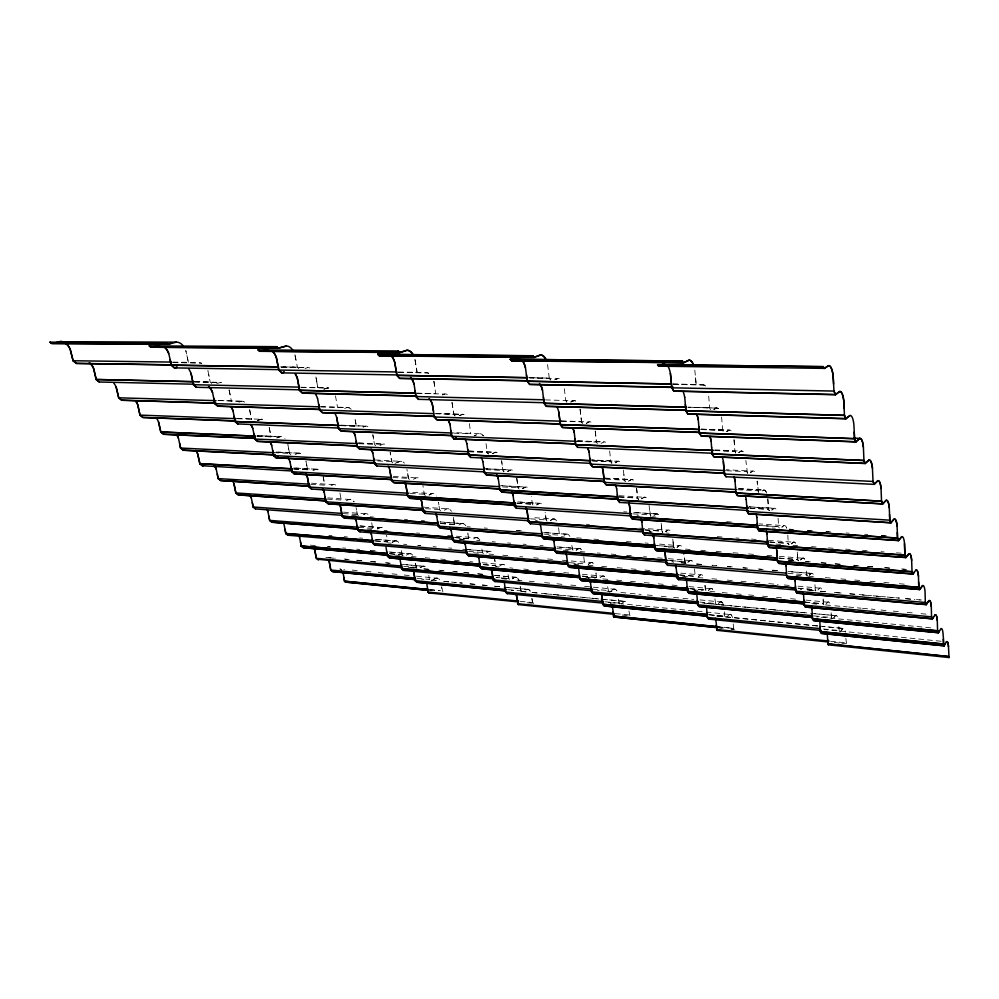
<?xml version="1.0" encoding="UTF-8"?>
<svg xmlns="http://www.w3.org/2000/svg" width="999" height="999" viewBox="0 0 999 999"><rect width="100%" height="100%" fill="white"/><g stroke="black" fill="none" stroke-linecap="round" stroke-linejoin="round"><path stroke-width="0.75" stroke-dasharray="5 3.75" d="M830.619 641.296L846.053 642.819L846.503 643.868L845.866 638.324M731.043 629.058L734.14 629.283L733.566 628.346L718.169 626.773M841.283 630.469L842.794 628.608M833.853 617.482L835.439 615.646A12.837 3.409 -85.3 0 1 838.236 619.58M833.853 617.594L835.439 615.759M826.011 603.983L827.659 602.072A13.474 3.646 -85.4 0 1 830.082 604.095M817.931 589.959L819.63 588.036A13.349 3.684 -85.5 0 1 822.652 592.332M809.427 575.212L811.2 573.438L787.974 571.553M809.415 575.099L811.2 573.326A14.023 3.959 -85.6 0 1 813.823 575.611M800.636 559.865L802.484 558.091A13.899 4.008 -85.8 0 1 805.169 560.451M800.649 559.989L802.484 558.216A13.774 3.971 -85.8 0 1 805.144 560.551M727.547 616.296L729.357 614.447A11.776 3.884 -84.9 0 1 732.654 618.094M718.293 603.658L720.192 601.835A12.338 4.146 -85 0 1 723.651 605.706M791.395 543.818L793.318 542.095A14.623 4.308 -85.9 0 1 796.166 544.667M791.395 543.943L793.318 542.22A14.486 4.271 -85.9 0 1 796.141 544.78M783.815 525.499L781.83 527.235L783.815 525.624A14.51 4.371 -86.1 0 1 786.737 528.171A14.373 4.333 -86.1 0 0 783.815 525.624L759.103 523.863M708.541 590.222L710.526 588.536A12.937 4.433 -85.2 0 1 713.498 590.559M708.541 590.322L710.514 588.648A12.825 4.396 -85.2 0 1 713.461 590.659M609.502 592.295L613.598 589.06A11.876 4.77 -84.8 0 1 616.87 590.909A11.763 4.733 -84.8 0 0 613.598 589.16L611.45 590.771M698.501 576.498L700.536 574.8A12.812 4.483 -85.3 0 1 703.583 576.885M698.501 576.61L700.536 574.912L677.397 572.839M771.865 509.952L773.938 508.241A14.835 4.57 -86.3 0 1 776.997 511.088M771.865 510.077L773.938 508.379L749.038 506.868M687.961 562.087L690.097 560.439A13.437 4.808 -85.5 0 1 693.294 562.699M687.961 562.2L690.097 560.551A13.324 4.758 -85.5 0 1 693.269 562.799M677.097 547.252L679.295 545.591A13.312 4.858 -85.7 0 1 682.579 547.927M677.11 547.365L679.295 545.704L657.554 543.943M766.695 493.206A15.485 4.883 -86.5 0 0 763.486 490.134L761.3 491.758L763.486 489.997A15.622 4.933 -86.5 0 1 766.72 493.094M750.349 472.639L752.609 471.004A15.534 5.007 -86.7 0 1 754.47 471.628M750.349 472.777L752.609 471.141L726.273 469.73M665.671 531.63L667.969 530.019A13.986 5.207 -85.9 0 1 671.453 532.567M600.087 577.709L602.335 576.036A12.45 5.095 -84.9 0 1 605.769 578.046M665.684 531.755L667.969 530.144L638.698 528.084M588.411 564.198L590.721 562.612A12.313 5.145 -85.1 0 1 594.243 564.672A12.2 5.095 -85.1 0 0 590.734 562.712L561.438 560.139M588.423 564.298L590.734 562.712M653.895 515.646L656.256 513.911A13.874 5.27 -86.1 0 1 659.815 516.533M431.168 581.031L435.826 578.084A10.552 5.395 -84.1 0 1 439.61 579.782M738.748 452.647L741.133 451.098A16.246 5.37 -87 0 1 744.18 453.484M738.748 452.51L741.133 450.961A16.384 5.407 -87 0 1 744.205 453.359M641.62 498.763L644.093 497.177A14.161 5.507 -86.3 0 1 647.814 499.962M641.633 498.888L644.093 497.302A14.036 5.457 -86.3 0 1 647.777 500.062M576.173 550.124L578.596 548.576A12.912 5.507 -85.3 0 1 582.292 550.824A12.8 5.457 -85.3 0 0 578.596 548.688L557.005 546.977M576.186 550.237L578.596 548.688M566.083 534.215L542.919 532.492L566.071 534.103L563.598 535.764L566.071 534.103A12.775 5.557 -85.6 0 1 569.867 536.401M726.698 431.605L729.17 430.057A16.321 5.519 -87.3 0 1 732.342 432.579M726.698 431.743L729.17 430.207L701.31 429.233M433.379 579.645L435.826 578.171A10.452 5.345 -84.1 0 1 439.572 579.857M499.65 566.033L502.122 564.46A11.988 5.657 -84.7 0 1 505.956 566.458M486.625 552.922L489.148 551.323A11.851 5.694 -85 0 1 493.056 553.371M628.658 481.043L631.256 479.52A14.91 5.919 -86.6 0 1 635.189 482.542M628.658 481.168L631.256 479.645A14.773 5.869 -86.6 0 1 635.152 482.654M550.374 520.454L552.984 518.956A13.412 5.944 -85.8 0 1 556.967 521.453A13.299 5.894 -85.8 0 0 552.984 519.068L531.331 517.445M550.374 520.566L552.984 519.068M615.234 462.699L617.919 461.176A14.81 6.006 -86.9 0 1 620.154 461.813M615.247 462.837L617.919 461.313L591.52 459.94L617.919 461.313M536.75 504.795L539.435 503.284A13.287 6.019 -86.1 0 1 543.531 505.869M536.763 504.907L539.435 503.409L517.757 502.022M420.204 567.632L422.764 566.196A11.039 5.744 -84.3 0 1 427.672 569.88M420.217 567.719L422.764 566.283M713.885 409.39L716.508 407.954A17.233 5.969 -87.6 0 1 718.668 408.916M713.898 409.54L716.508 408.104A17.083 5.919 -87.6 0 1 718.656 409.066M479.695 539.935A12.3 6.031 -85.2 0 0 475.624 537.737L472.964 539.185L475.624 537.624A12.413 6.081 -85.2 0 1 479.72 539.835M458.953 525.074L461.675 523.501A12.275 6.131 -85.5 0 1 465.871 525.774M522.627 488.661L525.412 487.187L502.135 485.826M522.614 488.548L525.399 487.062A13.561 6.256 -86.4 0 1 529.67 489.785M406.368 555.194L409.041 553.696A11.563 6.119 -84.5 0 1 413.186 555.681A11.464 6.069 -84.5 0 0 409.041 553.796L388.986 552.06M392.195 542.37L394.93 540.958A11.314 6.094 -84.8 0 1 399.125 542.969A11.414 6.156 -84.8 0 0 394.93 540.859L374.962 539.223M392.195 542.27L394.93 540.859M601.061 443.444L603.883 441.883A15.597 6.469 -87.2 0 1 607.592 444.218M476.024 434.965L474.125 435.914L479.208 433.628A14.885 7.318 -87.5 0 1 483.416 435.901A14.76 7.255 -87.5 0 0 479.208 433.753L452.947 432.592M444.255 510.277L447.102 508.753A12.875 6.556 -85.8 0 1 451.511 511.213M586.351 423.226L589.273 421.79A15.522 6.581 -87.6 0 1 591.72 422.589M586.363 423.351L589.273 421.928L561.301 420.854M395.03 463.461L400.137 461.213A13.661 7.368 -86.9 0 1 404.408 463.161M507.704 471.503L510.626 470.092L485.751 468.781M429.12 494.942L432.055 493.531A12.75 6.618 -86.1 0 1 436.588 496.053M429.133 495.054L432.055 493.643L408.866 492.07M507.692 471.378L510.626 469.967A14.248 6.718 -86.7 0 1 513.086 470.554M377.372 528.946L380.219 527.584A11.851 6.506 -85.1 0 1 384.627 529.745M377.36 528.846L380.219 527.472A11.963 6.568 -85.1 0 1 384.665 529.657M492.295 453.783L495.304 452.372A14.011 6.743 -87.1 0 1 499.25 454.42M492.282 453.658L495.304 452.247A14.148 6.806 -87.1 0 1 499.288 454.308M413.461 479.283L416.496 477.772A12.999 6.881 -86.5 0 1 419.068 478.284M346.241 500.761L349.3 499.338A12.388 7.055 -85.7 0 1 354.071 501.748M570.779 401.935L573.863 400.599A16.371 7.105 -88 0 1 576.448 401.536M570.779 402.073L573.863 400.749A16.234 7.043 -88 0 1 576.435 401.673M396.953 462.649L400.137 461.326A13.536 7.305 -86.9 0 1 404.37 463.274M555.669 379.52L557.804 378.646L529.745 377.997M554.595 379.82L557.792 378.496A16.309 7.23 -88.5 0 1 560.476 379.508M459.215 415.759L462.487 414.423A14.66 7.355 -88 0 1 465.222 415.209M459.203 415.634L462.487 414.298A14.798 7.43 -88 0 1 465.247 415.084M379.932 445.517L383.204 444.068A13.536 7.455 -87.3 0 1 387.587 446.091M312.974 470.641L316.208 469.23A12.488 7.38 -86.6 0 1 318.968 469.73M295.167 454.52L298.564 453.159A13.099 7.892 -87.1 0 1 301.461 453.758M363.149 427.06L365.447 426.223L340.746 425.274M363.137 426.935L365.447 426.098A14.236 7.992 -87.8 0 1 370.08 428.321M442.594 394.905L444.892 394.081L416.92 393.256M442.582 394.78L444.892 393.943A15.597 7.992 -88.5 0 1 447.814 394.867M276.823 437.824L280.332 436.575A12.987 7.967 -87.6 0 1 285.027 438.549M276.835 437.937L280.332 436.688L257.168 435.676M344.68 408.429L347.04 407.467A14.136 8.104 -88.4 0 1 351.81 409.765M257.567 420.492L261.251 419.318A13.636 8.541 -88.2 0 1 264.373 419.93M257.555 420.379L261.238 419.205A13.524 8.467 -88.2 0 1 264.348 420.042M238.973 402.135L241.496 401.236A13.536 8.629 -89 0 1 244.705 401.985M323.963 389.061L327.722 387.899A14.885 8.704 -89.1 0 1 330.906 388.798M323.976 389.198L327.722 388.037A14.748 8.629 -89.1 0 1 330.881 388.923M305.07 368.481L307.642 367.582A14.798 8.829 -89.8 0 1 310.926 368.531M216.795 383.479L220.791 382.392A14.236 9.253 -89.8 0 1 224.188 383.266M172.839 362.1L188.424 362.325L185.789 350.524L188.349 362.387M172.977 362.487L199.325 362.862A14.136 9.366 89.3 0 1 201.686 363.249M172.977 362.612L199.338 362.987A14.011 9.278 89.3 0 1 201.673 363.374M281.368 367.182L307.642 367.582M281.368 367.307L307.655 367.719M398.414 372.053L417.12 372.29L414.997 359.365M398.501 372.302L426.585 372.777A15.522 8.129 -89.1 0 1 428.633 373.189M398.514 372.44L426.585 372.914A15.372 8.054 -89.1 0 1 428.621 373.326M550.474 379.945L549.3 378.134L529.145 377.697L549.3 378.134L550.511 379.82M672.926 384.016L696.166 384.465L697.115 386.313M672.876 384.091L703.271 384.852M673.838 384.428L703.271 385.002A17.195 6.094 -87.9 0 1 705.519 385.876M194.368 381.805L220.791 382.392M194.855 381.655L210.265 382.005L211.688 383.441L210.19 382.068L207.917 370.666L209.141 376.648M194.38 381.918L220.791 382.517M300.649 387.225L327.722 387.899M301.448 387.412L327.722 388.037M417.22 393.194L435.789 393.656M545.442 399.912L573.863 400.749M688.648 407.205L716.508 407.954M716.508 408.104L687.999 407.292L709.702 407.804L710.576 409.503M241.496 401.236L216.571 400.487L241.496 401.348A13.412 8.554 -89 0 1 244.68 402.11M320.791 406.655L347.04 407.467M320.479 406.943L347.053 407.592A14.011 8.029 -88.4 0 1 351.773 409.877M436.151 413.449L462.487 414.298M436.151 413.574L462.487 414.423M435.064 413.761L453.846 414.298L455.02 415.821M561.413 421.278L581.605 421.878L582.629 423.464M701.31 429.095L729.17 430.057M701.086 429.495L722.727 430.244L723.563 431.905M701.036 429.57L722.689 430.332L723.538 432.03M236.601 418.294L261.251 419.318M237.537 418.731L251.536 419.18L252.834 420.517M340.746 425.162L365.447 426.098M340.809 425.549L356.343 426.148L354.62 416.446M340.746 425.624L356.281 426.211L355.419 420.854M453.696 433.154L470.866 433.753M577.622 440.809L603.883 441.883M577.622 440.946L603.883 442.008M576.211 441.358L596.49 442.107L597.452 443.593M714.822 449.862L741.133 451.098M714.847 450.462L734.952 451.311L735.726 452.859M714.797 450.537L734.902 451.386L735.701 452.984M257.168 435.564L280.332 436.575M257.03 436.226L271.004 436.838L272.302 438.186M257.093 436.163L271.066 436.775L272.34 438.086M358.504 442.969L383.204 444.068M358.504 443.081L383.204 444.193M358.941 443.731L374.525 444.368L375.711 445.716M468.806 451.024L495.304 452.247M468.806 451.148L495.304 452.372M468.756 451.76L487.362 452.634L488.436 454.021L487.312 452.697L485.889 442.707M592.332 460.801L610.901 461.675L611.838 463.136M592.282 460.876L610.851 461.75L611.8 463.249M726.585 470.729L746.74 471.628L747.502 473.139M298.564 453.159L275.337 451.998L298.564 453.284A12.987 7.83 -87.1 0 1 301.436 453.871M274.001 452.672L289.573 453.459L290.784 454.695M375.424 459.952L400.137 461.326M377.697 460.939L391.733 461.6L392.857 462.874M485.751 468.668L510.626 469.967M485.889 469.63L502.947 470.454L503.958 471.778M604.994 478.121L631.256 479.52M604.994 478.246L631.256 479.645M605.756 479.195L624.475 480.132L625.362 481.493L624.437 480.207L623.888 474.65M738.648 488.636L763.486 489.997M738.648 488.773L763.486 490.134M737.637 489.722L757.829 490.746L758.541 492.17M316.208 469.23L292.907 467.919L316.221 469.343A12.375 7.318 -86.6 0 1 318.956 469.842M293.768 468.943L307.617 469.717L308.803 470.929M293.706 469.006L307.567 469.78L308.766 471.029M393.331 476.448L416.508 477.897A12.887 6.818 -86.5 0 1 419.043 478.396M392.882 477.534L408.479 478.371L409.578 479.62L408.429 478.434L406.93 469.33M500.586 485.614L525.399 487.062M502.609 486.925L518.094 487.774L519.08 489.06M619.23 495.704L644.093 497.302M619.068 496.903L637.649 498.014L638.498 499.35M619.03 496.978L637.599 498.089L638.473 499.463M749.038 506.743L773.938 508.241M749.924 508.104L768.568 509.24L769.255 510.626M749.887 508.179L768.518 509.315L769.23 510.739M311.513 483.191L333.029 484.627L329.895 485.964L333.017 484.527A12.25 7.105 -86.1 0 1 337.899 487M310.801 484.353L324.75 485.164M410.302 493.444L424.35 494.268L425.387 495.454M517.757 501.898L539.435 503.284M517.02 503.159L532.417 504.158L533.341 505.369L532.367 504.22L531.381 496.403M516.97 503.221L532.367 504.22M623.763 511.788L626.86 511.988M656.256 513.911L633.054 512.4L656.256 514.023A13.749 5.232 -86.1 0 1 659.79 516.633M633.091 513.873L650.074 514.91L650.886 516.171M652.497 516.82L655.594 517.02M726.66 521.715L731.293 522.027M779.295 528.096L778.633 526.748L758.603 525.412L778.671 526.673L779.32 527.984M327.722 497.889L349.3 499.438A12.275 6.993 -85.7 0 1 354.033 501.835M772.227 528.034L775.311 528.234M789.173 529.17L793.793 529.482M807.654 530.407L812.274 530.719M826.148 531.655L830.768 531.967M846.165 533.004L849.25 533.204M864.647 534.24L867.731 534.453M881.593 535.389L886.213 535.689M789.173 529.295L792.244 529.507M807.654 530.544L810.738 530.744M826.136 531.78L829.22 531.992M881.593 535.514L884.677 535.726M327.247 499.125L341.246 500.012L342.32 501.123M423.888 507.167L447.102 508.866A12.762 6.494 -85.8 0 1 451.486 511.301M425.537 508.641L439.597 509.54L440.596 510.689M530.544 518.843L546.166 519.867L547.052 521.041M586.326 524.275L589.398 524.487M644.917 529.882L661.987 531.093L662.749 532.305M644.867 529.945L661.937 531.156L662.724 532.417M652.197 532.005L649.1 531.78A13.911 5.345 -85.8 0 1 651.061 532.167M666.158 533.004L669.255 533.229M717.332 536.663L721.99 537M735.938 537.986L739.048 538.211M751.448 539.098L756.106 539.435M768.506 540.322L793.318 542.22M769.779 541.995L788.336 543.331L788.96 544.58M769.742 542.07L788.298 543.406L788.935 544.705M343.431 512.137L365.085 513.811L362.175 515.184L365.085 513.698A11.813 6.606 -85.4 0 1 369.63 515.946M775.973 544.093L780.606 544.43M792.969 545.317L797.602 545.654M811.513 546.665L816.146 547.002M828.508 547.902L833.141 548.239M845.504 549.138L850.149 549.475M862.512 550.374L867.144 550.711M881.056 551.71L884.14 551.935M896.503 552.834L901.135 553.171M343.319 513.586L357.367 514.547L358.429 515.634M351.648 515.422L356.306 515.771M370.242 516.795L373.351 517.02M404.333 519.293L407.442 519.517M421.378 520.541L424.488 520.779M461.675 523.501L439.972 521.915L461.675 523.613A12.163 6.081 -85.5 0 1 465.834 525.861M440.609 523.501L454.445 524.525L455.444 525.686M440.659 523.439L454.495 524.463L455.469 525.586M467.245 526.735L470.342 526.972M484.24 527.996L487.325 528.234M516.658 530.419L521.291 530.769M516.658 530.531L519.755 530.756M543.98 534.09L559.565 535.189M561.276 536.675L564.373 537.025M576.798 537.849L581.455 538.199M593.881 539.135L598.538 539.485M626.498 541.595L631.156 541.945M645.129 543.006L648.239 543.244M674.325 548.026L673.576 546.84L656.568 545.541L673.538 546.903L674.3 548.126M668.443 547.814L673.064 548.176M685.389 549.113L690.009 549.475M700.799 550.299L705.419 550.649M716.196 551.473L722.364 551.947M733.154 552.772L739.31 553.246M748.551 553.958L754.72 554.433M767.045 555.369L771.665 555.731M779.37 556.318L802.484 558.216M779.095 558.079L797.726 559.515L798.338 560.739M360.027 525.911L380.219 527.472M779.058 558.154L797.689 559.59L798.313 560.851M360.04 526.023L380.219 527.584M788.623 560.214L794.829 560.701M805.694 561.538L810.339 561.9M821.203 562.749L827.409 563.224M835.164 563.823L842.919 564.435M858.441 565.634L852.234 565.159L856.88 565.646M867.744 566.358L875.499 566.957M884.814 567.682L891.008 568.169M906.53 569.368L900.324 568.893L904.969 569.38M788.623 560.339L793.268 560.701M805.681 561.663L808.79 561.9M821.203 562.874L825.848 563.236M835.164 563.948L841.37 564.435M867.744 566.483L873.95 566.97M884.802 567.807L889.46 568.169M358.866 527.285L372.714 528.371L373.713 529.408L372.664 528.421L371.516 521.653M366.983 529.12L371.64 529.482M384.053 530.457L387.162 530.694M416.645 533.004L419.755 533.254M447.689 535.539L475.624 537.737M454.795 537.537L468.643 538.636L469.567 539.697L468.606 538.698L467.632 531.63L467.982 534.153M454.745 537.599L468.606 538.698M464.435 539.522L459.802 539.148A12.35 6.169 -85.1 0 1 462.075 539.472M476.773 540.496L479.857 540.746M492.207 541.72L495.292 541.97M507.629 542.944L510.714 543.194M523.064 544.168L526.148 544.418M540.034 545.516L543.119 545.766M557.005 546.865L578.596 548.576M462.887 539.497L459.802 539.26A12.25 6.119 -85.1 0 1 462.05 539.572M556.705 548.551L572.277 549.725L573.101 550.824L571.703 545.079L572.277 549.725M563.186 550.237L569.368 550.736M580.207 551.598L584.852 551.972M597.227 552.971L600.324 553.221M611.163 554.095L615.809 554.47M626.635 555.332L631.281 555.706M643.656 556.705L646.753 556.955M657.592 557.829L662.237 558.204M668.418 558.703L690.097 560.551M681.131 562.724L687.324 563.236M696.615 563.985L702.809 564.497M712.1 565.247L716.745 565.634L712.1 565.372M727.584 566.508L732.23 566.895M743.069 567.769L747.714 568.156M763.199 569.418L757.005 568.906L761.65 569.405M772.489 570.167L778.683 570.679M787.974 571.428L811.2 573.326M681.131 562.849L685.776 563.224M696.615 564.11L701.261 564.485M727.584 566.633L730.681 566.883M743.069 567.894L746.166 568.144M772.489 570.292L777.135 570.666M328.883 535.439L331.955 535.689M344.243 536.7L347.315 536.95M359.603 537.962L362.674 538.211M374.962 539.323L394.93 540.958M788.049 573.364L806.605 574.812L807.18 575.973M796.128 575.224L800.748 575.736M808.453 576.248L816.158 576.885M825.399 577.647L831.568 578.159M840.808 578.921L846.977 579.42M854.669 580.057L862.374 580.694M870.079 581.331L877.784 581.967M883.953 582.479L891.657 583.116M899.35 583.753L907.055 584.39M375.374 540.871L387.724 541.883L386.538 535.277M375.324 540.921L387.674 541.945M388.099 542.932L391.208 543.194M403.646 544.218L406.755 544.48M417.632 545.379L420.741 545.641L417.632 545.491M433.179 546.678L436.288 546.94M448.726 547.964L451.835 548.226M465.834 549.388L489.148 551.323M462.724 549.238L467.382 549.625M468.943 549.75L489.16 551.423M468.556 551.386L482.48 552.484L483.379 553.533M473.551 552.759L478.171 553.246M488.973 554.058L493.593 554.445M502.847 555.219L509.015 555.731M519.805 556.643L522.889 556.905M533.678 557.817L538.311 558.204M547.564 558.978L553.721 559.502M569.118 562.662L584.677 563.911M574.025 564.035L578.646 564.435M587.912 565.222L594.08 565.746M601.798 566.408L607.966 566.933M617.22 567.719L623.388 568.244M631.106 568.893L637.275 569.418M644.992 570.079L652.709 570.729M660.426 571.391L666.595 571.915M679.657 575.012L695.204 576.336L695.928 577.372M679.707 574.937L695.242 576.273L695.903 577.472M682.592 576.236L690.284 576.898M697.989 577.559L705.681 578.221M711.85 578.746L719.542 579.408M727.247 580.082L733.391 580.719M741.096 581.268L748.8 581.93M754.957 582.467L762.662 583.129M768.818 583.653L778.059 584.452M784.215 584.989L791.907 585.651M798.076 586.176L819.63 588.149M310.327 545.154L316.496 545.691M327.297 546.628L330.382 546.89L327.297 546.728M342.719 547.964L345.804 548.226M356.606 549.163L359.69 549.425M375.112 550.761L370.479 550.362L373.564 550.724M388.986 551.96L409.041 553.696M798.164 588.211L815.234 589.685L815.796 590.821M798.139 588.286L815.196 589.76L815.771 590.921M389.622 553.683L402.023 554.77L402.947 555.744M814.222 590.659L806.48 589.984L812.674 590.646M820.416 591.208L828.171 591.883M834.365 592.419L842.107 593.094L834.352 592.532M849.849 593.768L857.604 594.442M859.152 594.58L871.54 595.654M873.089 595.791L885.476 596.878M887.037 597.015L899.425 598.089L890.121 597.402M905.618 598.626L914.909 599.437M916.458 599.575L922.664 600.112L919.555 599.962M389.573 553.746L401.973 554.832L402.922 555.831M820.416 591.321L826.61 591.858M849.849 593.893L856.043 594.43M862.237 594.967L869.992 595.641M876.185 596.178L883.928 596.865M905.618 598.751L913.361 599.425M394.617 555.044L402.297 555.719M411.513 556.53L416.121 556.93M425.337 557.729L429.945 558.241M440.696 559.078L445.304 559.477M454.52 560.289L459.128 560.689M469.88 561.638L472.952 562M482.155 562.712L502.122 564.56A11.876 5.607 -84.7 0 1 505.919 566.545M496.453 566.745L495.579 565.721L481.718 564.423L495.579 565.721L496.478 566.645M495.991 566.62L499.063 566.995M509.865 567.844L512.937 568.231M523.738 569.08L528.359 569.48M537.599 570.304L542.232 570.716M549.937 571.391L556.093 571.94M563.811 572.627L569.967 573.164M582.305 574.263L602.335 576.136A12.338 5.057 -84.9 0 1 605.744 578.134M582.492 576.136L596.453 577.385L597.215 578.396M582.454 576.198L596.415 577.447L597.19 578.496M585.876 577.372L595.117 578.196M602.809 578.896L608.965 579.445M616.658 580.132L622.814 580.681M630.506 581.368L636.663 581.918M644.355 582.604L650.511 583.166M658.204 583.853L664.36 584.403M672.052 585.089L678.209 585.639M688.973 586.6L710.514 588.648M689.884 588.648L705.369 590.047L706.031 591.096L704.969 585.439M689.847 588.711L705.344 590.109M692.856 589.86L702.16 590.709M709.902 591.408L716.108 591.97M722.302 592.532L728.496 593.206M736.251 593.793L742.444 594.467M748.638 594.917L756.393 595.616M762.587 596.178L770.329 596.878M776.535 597.439L784.277 598.139M790.484 598.701L798.226 599.4M805.968 600.112L827.659 602.185A13.362 3.621 -85.4 0 1 830.057 604.195M325.936 557.405L335.214 558.241M349.138 559.502L342.957 558.941L347.565 559.465M356.868 560.214L362.35 560.701M370.791 561.475L376.286 561.975M390.234 563.236L384.028 562.674L389.335 563.249M329.008 557.779L333.654 558.191M356.855 560.302L361.488 560.726M370.766 561.563L375.412 561.987M804.882 602.085L823.401 603.771L823.925 604.845M804.857 602.147L823.376 603.846L823.164 598.938M403.708 566.321L416.021 567.382L416.933 568.344M811.737 603.671L819.442 604.37M825.599 604.932L833.303 605.644M834.839 605.781L847.164 606.905M848.7 607.055L861.026 608.179M862.562 608.316L874.887 609.44M881.043 610.014L887.199 610.689M893.368 611.138L901.061 611.838M907.229 612.412L914.922 613.111M921.078 613.673L928.783 614.385M408.529 567.457L416.858 568.219M423.913 568.868L430.681 569.492M443.931 570.716L437.774 570.142L442.957 570.716M457.779 571.977L451.623 571.416L456.78 571.99M463.936 572.552L470.629 573.151M477.784 573.826L484.453 574.425M494.717 575.374L516.72 577.385M415.297 568.181L410.689 567.757A10.902 5.757 -84.2 0 1 412.5 569.368M423.913 568.968L429.12 569.442M463.936 572.652L470.092 573.214M477.784 573.926L483.941 574.487M494.717 575.474L516.708 577.484M508.491 578.546L496.103 577.397L508.441 578.596L509.303 579.607L507.917 574.275L508.441 578.596M501.573 578.646L509.24 579.457M516.958 580.082L523.114 580.644M529.258 581.218L536.95 581.93M544.642 582.642L550.799 583.216M556.942 583.791L563.086 584.465M570.791 585.077L576.947 585.639M584.64 586.351L615.384 589.31M592.419 589.148L607.954 590.534L608.703 591.533M606.967 591.196L614.722 591.92M620.928 592.494L628.683 593.231M630.232 593.369L641.096 594.393M647.302 594.967L655.057 595.704M661.263 596.278L667.444 596.965M673.663 597.439L681.418 598.176M682.979 598.314L693.818 599.437M700.037 599.912L721.74 602.06M699.775 602.085L715.259 603.483L715.908 604.507L714.897 598.913M704.42 603.196L716.72 604.358M718.269 604.507L742.881 606.843M744.417 606.98L782.879 610.626M784.415 610.776L809.028 613.099M810.564 613.249L836.725 615.734L813.636 613.648M707.479 603.596L719.779 604.757M721.328 604.907L732.092 605.918M733.628 606.068L745.941 607.242M747.477 607.38L758.241 608.403M759.789 608.553L772.09 609.715M773.626 609.865L781.318 610.589M787.474 611.176L798.251 612.2M799.787 612.337L807.479 613.074M339.972 568.931A10.165 5.807 -83.7 0 1 341.82 570.454A10.065 5.757 -83.7 0 0 339.947 569.018L344.543 569.455M352.21 570.092L358.329 570.679M365.984 571.403L372.103 571.977M378.221 572.564L384.315 573.239M391.995 573.863L398.114 574.45M404.233 575.024L410.339 575.699M416.471 576.186L437.874 578.321M814.247 615.921L831.368 617.482L831.88 618.531L831.093 612.799M417.008 578.296L429.383 579.42M821.19 617.245L934.077 628.171M443.881 581.331L450.037 581.93M451.585 582.067L462.362 583.104L454.645 582.467M470.067 583.841L476.236 584.44M482.392 585.027L488.561 585.614L482.38 585.127M494.717 586.201L502.422 586.95M503.958 587.087L528.608 589.46M443.856 581.43L448.476 581.868M470.054 583.94L474.675 584.378M494.705 586.301L500.861 586.9M507.03 587.487L528.596 589.547M508.291 589.672L520.741 590.809L521.54 591.745M525.973 591.833L519.817 591.233L525.961 591.932M532.13 592.432L539.822 593.169M541.371 593.319L552.135 594.368M553.671 594.517L565.983 595.704M567.532 595.854L578.296 596.903M579.845 597.052L590.609 598.089M592.145 598.239L626.011 601.51L595.217 598.638M532.117 592.532L538.274 593.119M544.43 593.718L555.194 594.767M556.743 594.917L564.435 595.654M570.591 596.253L576.748 596.853M582.904 597.439L593.668 598.488M604.907 601.76L618.905 603.059L620.379 604.72L624.288 601.423A11.339 4.471 -84.6 0 1 627.409 603.134M610.052 602.684L704.52 611.925M706.068 612.075L730.831 614.61M709.228 614.722L724.662 616.246L725.262 617.22M709.203 614.797L724.625 616.308L725.237 617.32M716.882 615.958L817.657 625.911M819.205 626.061L844.018 628.508L822.302 626.485M716.857 616.058L820.753 626.323M429.707 589.635L440.547 590.721M429.67 589.697L438.948 590.621M823.413 629.02L838.91 630.494L839.922 632.23L842.794 628.496A12.238 3.184 -85.2 0 1 845.454 632.205M825.686 629.757A12.063 3.272 -85.1 0 0 824.425 629.732A12.175 3.297 -85.1 0 1 825.698 629.645L941.17 641.271M428.996 590.359L432.092 590.671M520.079 601.311L532.392 602.484L533.154 603.384M527.022 602.759L531.618 603.221M615.297 613.586L629.308 614.947L629.982 615.859M622.227 615.072L628.421 615.696M718.131 626.835L733.528 628.421L734.115 629.382M718.756 627.697L723.376 628.171M731.068 628.958L734.14 629.283M718.731 627.797L721.815 628.109M834.202 642.482L840.359 643.119M841.895 643.281L846.515 643.768M289.573 453.459L287.887 444.543L289.51 453.521L290.746 454.795M358.391 515.721L357.317 514.597L356.618 510.052M415.322 563.299L416.908 568.431M298.801 368.681L297.365 367.07L294.967 354.732M375.674 445.816L374.463 444.43L372.889 434.79M392.819 462.974L391.67 461.663L390.159 452.385L391.733 461.6M425.349 495.554L424.3 494.33L422.914 485.489M440.559 510.789L439.548 509.602L438.499 502.21M483.341 553.621L482.43 552.547L481.418 545.641M520.179 586.7L521.515 591.833M533.129 603.471L531.868 598.476M454.982 415.934L453.783 414.373L452.01 402.172M516.808 478.284L518.044 487.837L519.043 489.16M503.921 471.89L502.897 470.517L501.648 460.789M547.027 521.153L546.116 519.93L545.167 512.3M608.678 591.633L607.479 586.126M619.592 604.108L618.431 598.801L618.905 603.059M629.957 615.946L628.908 610.751M565.771 400.374L566.833 401.998M580.044 409.24L581.555 421.953L582.592 423.576M566.795 402.122L565.721 400.437L564.185 387.425M685.264 562.874L683.878 554.195M650.849 516.283L649.55 509.715M685.227 562.974L683.84 554.258M710.539 409.64L709.652 407.879L708.541 394.193M747.477 473.264L745.841 460.452M758.516 492.295L757.167 481.143M807.155 576.086L806.33 569.742M839.372 631.593L838.698 625.886M229.146 389.985L231.393 401.173M229.083 390.06L230.357 395.866M269.243 427.597L271.066 436.775M269.181 427.647L271.004 436.838M249.688 409.827L251.536 419.18M249.625 409.877L251.461 419.243M294.892 354.807L296.216 361.251M323.214 476.648L324.7 485.214M323.152 476.698L323.901 480.531M335.464 395.866L337.562 407.467M356.081 507.642L356.556 510.102M339.947 492.994L341.183 500.074M372.827 434.852L373.614 439.16M307.617 469.717L305.956 460.964L307.567 469.78M414.935 359.44L417.045 372.365M453.346 517.307L454.495 524.463M438.449 502.26L438.873 504.857M451.948 402.235L453.846 414.298M433.928 381.243L435.726 393.718M433.866 381.318L434.902 387.799M415.372 563.261L416.021 567.382M407.704 473.376L408.479 478.371M401.373 550.574L401.973 554.832M469.355 423.626L470.804 433.828M495.005 561.363L494.642 558.99L495.579 565.721M428.783 575.399L429.333 579.482M516.745 478.359L518.094 487.774M501.585 460.851L502.222 465.197M453.771 519.855L454.445 524.525M441.546 586.95L442.894 591.833L441.496 586.987M547.552 364.548L549.3 378.134M558.578 527.772L559.515 535.264M583.778 556.818L584.627 563.973M580.107 409.165L581.605 421.878M520.217 586.65L520.741 590.809M609.652 450.999L610.851 461.75M595.279 431.118L596.49 442.107M595.229 431.181L596.44 442.182M531.918 598.426L532.392 602.484M545.579 514.947L546.166 519.867M636.613 488.136L637.599 498.089M636.563 488.199L637.075 492.657M623.376 470.104L624.475 480.132M649.088 505.407L650.074 514.91M672.789 539.123L673.576 546.84M661.188 523.214L661.987 531.093M694.53 568.918L695.204 576.336M694.817 370.229L696.166 384.465M673.076 541.87L673.538 546.903M661.488 526.023L661.937 531.156M721.59 416.983L722.689 430.332M695.541 377.709L696.116 384.54M734.078 439.785L734.902 451.386M734.028 439.86L734.477 445.229M705.007 585.389L705.369 590.047M767.831 498.926L768.518 509.315M767.794 498.988L768.156 503.646M757.13 481.218L757.417 485.014M724.325 611.8L724.625 616.308M778.096 518.256L778.633 526.748M787.786 535.127L788.298 543.406M733.266 624.013L733.528 628.421M797.726 559.515L797.227 551.423L797.689 559.59M814.972 584.715L815.196 589.76M831.131 612.749L831.368 617.482M823.139 598.988L823.376 603.846M530.144 591.133A10.827 4.933 -84.4 0 0 526.71 589.435L524.425 590.896L526.71 589.435A10.927 4.97 -84.4 0 1 530.182 591.046M421.753 579.37A10.415 5.407 -84 0 1 423.838 579.507M511.725 590.621A10.777 5.007 -84.3 0 1 513.648 590.734M574.013 564.148A12.138 5.195 -85 0 1 575.973 564.373M587.774 577.697A12.275 5.157 -84.8 0 1 589.348 579.47A12.388 5.195 -84.8 0 0 587.799 577.597M720.192 601.947A12.225 4.108 -85 0 1 723.626 605.794M597.377 590.421A11.713 4.82 -84.7 0 1 599.2 590.571M729.357 614.547A11.663 3.846 -84.9 0 1 732.617 618.169M608.304 602.709A11.176 4.52 -84.5 0 1 611.45 604.395M703.271 385.002A17.045 6.044 -87.9 0 1 705.494 386.026M649.088 531.905A13.786 5.295 -85.8 0 1 651.036 532.292M684.29 576.548A12.625 4.558 -85.2 0 1 685.689 578.396M694.53 590.159A12.762 4.52 -85.1 0 1 695.878 591.97A12.875 4.558 -85.1 0 0 694.542 590.047M702.809 603.184A12.175 4.221 -84.9 0 1 704.395 603.296M713.761 615.759A11.601 3.946 -84.8 0 0 712.25 615.709A11.713 3.984 -84.8 0 1 713.773 615.659M816.757 616.97A12.662 3.496 -85.2 0 1 818.081 617.057M511.725 590.521A10.877 5.045 -84.3 0 1 513.661 590.646M535.476 520.691A13.337 6.056 -85.7 0 1 537.712 521.103M548.851 535.739A12.712 5.657 -85.5 0 1 550.973 536.051M637.05 515.796A13.799 5.407 -86 0 1 639.06 516.208M671.84 561.975A13.374 4.92 -85.4 0 1 673.663 562.25M800.286 589.447A13.274 3.821 -85.4 0 1 801.722 589.622M514.735 577.31L512.362 578.833L514.722 577.21A11.439 5.307 -84.5 0 1 519.23 580.968A11.339 5.257 -84.5 0 0 514.735 577.31M297.29 367.145L280.182 366.87L297.365 367.07M684.552 561.75L667.607 560.377L684.515 561.813M424.925 566.396L402.622 564.36L424.912 566.483M436.176 580.594L431.556 580.157L436.151 580.694M316.87 381.93L315.684 375.711L317.819 387.562L316.795 381.968M596.453 577.385L595.978 572.889L596.415 577.447"/><path stroke-width="1.5" d="M949.038 657.542L948.688 656.543L827.846 643.843L828.333 644.805L949.038 657.542L948.488 646.84A12.562 2.46 -85.5 0 0 946.378 641.907L944.055 645.854L821.44 633.453L820.366 631.693L819.854 622.015M823.338 366.658L657.592 364.71L823.338 366.658L824.175 368.531L828.683 365.721A19.505 5.42 -87.8 0 1 833.129 376.161L833.603 384.003M828.333 644.805L827.647 639.397M682.454 361.051L510.264 359.24L682.454 361.051L683.528 362.837L689.085 360.227A18.581 6.756 -88.3 0 1 692.844 363.549M716.271 625.112L717.17 630.444L715.858 620.391A11.601 3.946 -84.8 0 0 715.321 618.269M534.078 357.455L532.779 355.744L377.772 354.333L379.308 355.819L534.078 357.455L540.609 355.02A17.595 7.992 -89 0 1 545.841 359.49M717.195 627.634L614.098 617.045L612.487 607.317M413.012 354.495A16.858 9.028 -89.7 0 0 407.055 350.187L399.787 352.46L259.665 351.173L258.017 349.887L398.301 350.974L399.762 352.597L407.068 350.337A16.721 8.954 -89.7 0 1 412.962 354.608M518.269 604.582L516.396 595.154L518.269 604.582L614.435 614.373M278.409 348.226L150.974 347.215L149.213 345.854L276.81 346.665L278.409 348.226L286.288 346.091M517.832 601.835L428.921 592.956L428.109 591.995M172.153 343.057L168.232 344.118L51.786 343.481L49.95 342.17L166.508 342.757L168.207 344.243L176.536 342.12A15.335 10.352 88.3 0 1 183.429 346.091M820.167 627.035L820.404 631.605L821.453 633.341L944.067 645.741L945.166 643.768M811.475 606.393A13.412 3.784 -85.3 0 1 811.925 608.828L812.499 618.781L813.636 620.529L938.411 632.642L939.559 630.694M812.274 613.998L812.537 618.693L813.636 620.641L938.398 632.754L940.821 628.746A13.312 2.66 -85.5 0 1 943.068 634.015L944.055 645.854M803.134 592.619A13.162 3.796 -85.4 0 1 803.596 595.092L804.207 605.157L805.394 607.092L932.417 618.768L933.615 616.858M803.983 600.287L804.232 605.069L805.394 606.98L932.404 618.893L934.939 614.947A13.974 2.86 -85.6 0 1 937.324 620.504M794.555 578.171A13.949 4.108 -85.6 0 1 795.054 580.744L795.691 591.183L796.927 593.081L926.26 604.52L928.858 600.649A13.849 2.897 -85.7 0 1 931.293 606.368L931.543 616.907L932.404 618.893M795.441 586.163L795.728 591.096L796.927 593.194L926.248 604.645L928.858 600.774A13.724 2.872 -85.7 0 1 931.268 606.443M785.551 563.149A13.824 4.158 -85.7 0 1 786.051 565.784L786.7 576.423L787.986 578.396L919.742 589.435L922.464 585.651A14.56 3.109 -85.8 0 1 925.049 591.708L925.349 602.572L926.248 604.645M919.742 589.435L918.818 587.325L786.737 576.323L787.986 578.521L919.729 589.56L922.464 585.776M918.493 576.311A14.448 3.159 -85.9 0 0 915.833 570.092L913.011 574.038L912.062 571.703L777.484 561.151L778.795 563.311L913.024 573.913L914.36 571.99M766.395 531.206A14.423 4.533 -86.1 0 1 766.945 534.003L767.682 545.192L769.068 547.477L905.918 557.454L908.865 553.733A15.197 3.397 -86 0 1 911.687 560.339M767.382 539.81L767.707 545.092L769.08 547.352L905.906 557.579L908.865 553.871A15.072 3.372 -86 0 1 911.65 560.427L912.037 571.778L913.024 573.913M756.842 517.182L757.617 528.671L759.065 530.906L898.576 540.471L901.622 536.725A15.097 3.447 -86.1 0 1 904.52 543.543L904.907 555.144L905.906 557.579M757.304 523.151L757.654 528.571L759.065 531.043L898.563 540.596L901.622 536.863M746.228 499.525L747.09 511.388L748.613 513.748L890.896 522.702L894.068 519.018A15.447 3.609 -86.3 0 1 897.114 526.136L897.527 538.074L898.563 540.596M746.74 505.694L747.127 511.288L748.613 513.886L890.883 522.839L894.068 519.155A15.31 3.584 -86.3 0 1 897.077 526.223M722.227 457.13A16.134 5.557 -87 0 1 723.363 461.638L724.387 474.113L726.061 476.71L874.25 484.378L877.734 480.669A16.209 3.984 -86.6 0 1 881.081 488.511M711.713 447.827L712.125 453.971L713.873 456.705L865.259 463.374L868.918 459.977A17.12 4.308 -86.8 0 1 872.489 468.344M865.259 463.374L863.985 460.452L712.162 453.871L713.873 456.855L865.234 463.524L868.918 460.127A16.971 4.271 -86.8 0 1 872.452 468.431L873.026 481.53L874.25 484.378M698.963 426.748L699.462 433.017L701.261 435.989L855.906 441.733L859.702 438.349A17.07 4.396 -87 0 1 863.398 447.015L863.948 460.527L865.234 463.524M697.027 414.935A17.12 6.169 -87.6 0 1 698.301 419.805L699.412 433.129L701.261 436.138L855.881 441.883L859.702 438.499A16.908 4.358 -87 0 1 863.361 447.102M684.74 397.252L685.888 410.901L687.824 413.923L845.903 418.606L849.937 415.422A18.057 4.77 -87.2 0 1 853.895 424.712L854.557 438.648L855.906 441.733M685.414 404.37L685.926 410.801L687.811 414.073L845.891 418.768L849.937 415.584M835.501 394.543L834.003 391.071L671.815 387.812L670.429 373.601L671.815 387.812L673.875 391.021L835.501 394.543L839.697 391.396A18.032 4.883 -87.5 0 1 843.805 401.036L844.455 415.434L845.891 418.768M672.814 389.685L673.863 391.171L835.489 394.705L839.697 391.558A17.87 4.845 -87.5 0 1 843.768 401.111L844.155 408.591M449.95 424.637A14.573 7.492 -88 0 0 448.276 420.404A14.698 7.555 -88 0 1 450.012 424.575L451.673 436.288L454.07 438.823L456.019 437.874M450.974 430.681L451.723 436.188L454.07 438.948L456.019 437.999M291.059 466.895L291.933 471.64L294.38 473.813L296.353 472.914L294.38 473.926L291.883 471.728L289.972 461.65M278.284 456.893L276.211 457.767L273.614 455.581L271.691 445.329A12.912 8.054 -87.6 0 0 269.842 441.62M278.284 457.005L276.211 457.879L273.664 455.507L272.789 450.674M377.809 354.208L379.308 355.669L534.09 357.305L540.609 354.87A17.745 8.054 -89 0 1 545.879 359.365M661.475 364.96L664.485 363.711M195.829 450.474A12.537 8.392 -87.2 0 1 197.752 453.996L199.812 463.698L202.46 465.846L204.52 464.885M195.779 450.549A12.425 8.317 -87.2 0 1 197.69 454.046L199.875 463.623L202.46 465.734L204.533 464.985M661.475 364.797L664.497 363.549M683.528 362.837L511.613 360.801L510.264 359.24L511.625 360.651L518.306 358.354A17.483 8.167 -89 0 1 520.292 358.891M272.277 350.949A15.959 9.903 89.4 0 1 276.436 357.742L278.871 369.955L281.83 372.864L284.191 372.028M284.203 372.165L281.83 373.002L278.808 370.055L276.361 357.804A15.822 9.815 89.4 0 0 272.24 351.061M514.785 359.365L518.306 358.204A17.632 8.242 -89 0 1 520.317 358.753M164.286 346.928A15.247 10.452 88.2 0 1 168.731 353.421L171.378 365.11L174.525 367.894L177.023 367.108M177.023 367.232L174.525 368.032L171.316 365.197L170.117 359.603M149.213 345.854L150.974 347.215L278.434 348.089L286.288 345.954A16.059 9.778 89.4 0 1 292.769 350.1M267.645 349.175L263.461 350.174L267.645 349.038M154.97 346.154L159.378 345.204M154.957 346.016L159.39 345.08M57.467 342.17L176.536 342.12M57.068 342.12L60.527 341.458A14.598 10.877 86.7 0 1 63.187 341.945A14.473 10.777 86.7 0 0 60.514 341.583M399.762 352.597L259.665 351.311L258.017 349.887M377.772 354.333L532.754 355.881M511.625 360.651L683.541 362.687L689.085 360.065A18.731 6.806 -88.3 0 1 692.881 363.411M65.634 343.244A14.598 10.877 86.7 0 1 70.292 349.475L73.052 360.751L171.279 362.075M171.316 364.81L76.411 363.361L73.114 360.664L70.217 349.525A14.473 10.777 86.7 0 0 65.597 343.344M171.304 364.935L76.411 363.474L73.052 360.751M171.316 365.197L278.634 366.845L171.378 365.11M174.525 367.894L278.559 369.63M278.808 370.055L396.928 371.953M281.83 372.864L396.541 374.925M390.996 355.382A16.758 9.178 -89.7 0 1 394.805 362.487L396.965 375.287L527.584 377.672M389.985 354.682A16.608 9.103 -89.8 0 1 394.73 362.55L396.903 375.387L527.534 377.747M526.485 374.787L527.285 381.168L671.378 383.978L527.235 381.281L525.474 367.732A17.632 8.242 -89 0 0 522.127 360.277M673.151 387.287L529.695 384.34L527.285 381.168M673.139 387.437L529.682 384.49L527.235 381.281M89.361 362.887A13.349 9.765 88.1 0 1 93.631 368.731L96.179 379.533L193.244 381.693L96.241 379.445L93.706 368.681A13.474 9.853 88.1 0 0 89.398 362.774M194.518 384.228L99.376 382.005L96.241 379.445M188.848 369.28A13.936 9.378 89.3 0 1 191.021 373.451L193.406 384.702L299.163 387.125M300.424 389.835L196.453 387.275L193.456 384.615L191.096 373.389M295.404 374.163A14.71 8.941 -89.8 0 1 297.452 378.534L299.613 390.259L415.671 393.156L299.55 390.347L297.377 378.584A14.573 8.854 -89.8 0 0 295.354 374.25M416.695 395.979L302.422 393.019L299.613 390.259M416.683 396.103L302.41 393.156L299.55 390.347M410.589 377.485A15.422 8.267 -89.1 0 1 414.073 384.165L415.934 396.541L543.931 399.8M544.642 402.734L418.556 399.325L415.984 396.453L415.147 390.621M543.431 397.14L544.13 403.259L686.5 407.167M540.934 385.589A16.196 7.405 -88.5 0 1 542.544 390.384L544.08 403.359L686.45 407.242M686.613 410.227L546.403 406.256L544.13 403.259M686.588 410.377L546.403 406.393L544.08 403.359M844.492 415.347L685.926 410.801L844.455 415.434L845.903 418.606M113.911 383.279A13.449 9.678 89.3 0 1 116.159 387.2L118.669 397.802L216.021 400.649M215.809 403.084L121.741 400.174L118.669 397.802M215.796 403.209L121.741 400.287L118.731 397.714L116.221 387.137M208.566 386.551A14.161 9.353 -89.8 0 1 212.562 392.545L214.835 403.646L318.993 406.818M320.13 409.403L217.77 406.106L214.835 403.646M320.105 409.528L217.77 406.231L214.897 403.559L213.861 398.339M317.582 398.439L319.655 410.027L433.566 413.636M434.465 416.321L322.39 412.575L319.705 409.94L318.768 404.483M434.453 416.446L322.39 412.699L319.655 410.027M430.706 400.437A15.497 8.129 -88.5 0 1 432.505 404.895L434.328 416.995L561.463 421.203M560.526 423.938L436.838 419.655L434.378 416.908M560.514 424.076L436.838 419.78L434.328 416.995M558.816 411.988L560.377 424.563L699.537 429.433M557.205 407.43A16.121 7.205 -88 0 1 558.766 412.05L560.327 424.662L699.487 429.52M699.55 432.33L562.537 427.422L560.377 424.563M699.537 432.48L562.537 427.56L560.327 424.662M853.496 438.124L859.702 438.349M699.462 433.017L854.557 438.648M699.412 433.129L854.52 438.723L855.881 441.883M135.602 400.986A12.912 9.116 -89.6 0 1 137.737 404.77L139.997 415.109L235.989 418.668M234.228 416.421L235.19 421.491L339.26 425.499L235.127 421.578L233.029 410.814A13.462 8.716 -88.9 0 0 231.019 406.88A13.337 8.641 -88.9 0 1 232.954 410.864M338.711 428.009L237.937 423.938L235.19 421.491M334.815 413.386A13.924 8.129 -88.4 0 1 336.663 417.457L338.636 428.608L452.197 433.017M451.448 435.502L341.258 431.056L338.686 428.521L336.725 417.395M451.436 435.639L341.258 431.181L338.636 428.608M451.673 436.288L576.261 441.283M454.07 438.823L575.212 443.868L454.07 438.948M575.037 438.836L575.661 444.605L713.298 450.399M572.789 427.997A15.422 6.743 -87.6 0 1 574.25 432.455L575.611 444.705L713.249 450.474M713.224 453.284L577.722 447.327L575.661 444.605M712.125 453.971L863.948 460.527M156.406 418.206A12.912 8.966 -88.7 0 1 158.479 421.903L160.789 432.005L255.482 436.163L160.839 431.918L158.541 421.84M255.082 438.299L163.624 434.203L160.789 432.005M255.07 438.411L163.624 434.315L160.839 431.918M250.836 424.612A13.574 8.629 -88.2 0 1 252.809 428.471L254.882 439.036L357.442 443.593M356.805 445.866L257.58 441.296L254.945 438.948L253.996 433.978M356.793 445.979L257.58 441.421L254.882 439.036M353.384 431.668A14.161 8.104 -87.8 0 1 355.207 435.676L357.093 446.665L468.756 451.76M469.455 454.195L359.615 449.013L357.093 446.665M469.443 454.32L359.603 449.138L357.142 446.578L356.281 441.396M467.807 449.5L468.543 454.907L590.784 460.726L468.494 454.995L466.858 443.519M591.196 463.374L470.791 457.417L468.543 454.907M587.649 447.764A15.509 6.631 -87.2 0 1 589.06 452.122L590.409 464.098L725.074 470.579M724.937 473.176L592.432 466.608L590.459 464.011L589.847 458.354M724.924 473.314L592.419 466.745L590.409 464.098M723.363 461.638L724.425 474.013L873.051 481.443L874.262 484.228L877.734 480.819A16.071 3.946 -86.6 0 1 881.043 488.598L881.543 501.236L882.716 503.946L886.076 500.387A16.146 3.871 -86.4 0 1 889.285 507.917L889.797 520.179L890.883 522.839M176.498 434.59A12.413 8.454 -87.9 0 1 178.459 438.161L180.532 448.039L274.001 452.672M275 454.845L183.267 450.149L180.532 448.039L179.645 443.306M274.975 454.957L183.267 450.262L180.582 447.964M273.614 455.581L374.65 460.714M375.462 462.949L276.211 457.767L375.449 463.074M371.116 449.25A13.462 7.555 -87.3 0 1 372.827 453.096L374.55 463.761L484.39 469.468M484.99 471.915L376.973 466.009L374.55 463.761L373.813 458.653M482.892 461.55L484.39 472.664L604.258 479.045M604.582 481.431L486.588 474.987L484.44 472.577L483.753 467.345M604.57 481.555L486.588 475.112L484.39 472.664M736.138 489.56L604.358 482.392L603.084 470.854A14.723 6.156 -86.9 0 0 601.81 466.62M736.151 492.032L606.293 484.79L604.358 482.392L603.134 470.791A14.585 6.094 -86.9 0 0 601.773 466.72M736.138 492.17L606.281 484.915L605.282 483.791M735.564 487.237L735.926 493.056L881.543 501.236M199.875 463.623L292.232 468.856L199.812 463.698M202.46 465.734L291.583 470.954M291.883 471.728L391.383 477.385M294.38 473.813L392.108 479.52M294.38 473.926L392.095 479.632M388.124 466.246A13.462 7.405 -86.8 0 1 389.785 470.005L391.558 480.407L499.575 486.675M500.112 488.886L393.881 482.567L391.608 480.319L389.835 469.942M500.099 489.011L393.881 482.679L391.558 480.407M617.769 499.213L501.948 492.182L499.837 489.847L617.519 496.815L499.837 489.847L498.351 478.946A14.173 6.843 -86.7 0 0 496.853 475.024M617.782 499.088L501.948 492.07L499.887 489.76M617.382 494.68L617.931 500.037L748.376 508.016L617.894 500.124L616.683 488.773M748.301 510.501L619.742 502.422L617.931 500.037M747.09 511.388L889.797 520.179M214.423 465.759A11.951 7.855 -86.6 0 1 216.246 469.155L218.157 478.596L309.315 484.19M305.744 473.738A12.425 7.468 -86.5 0 1 307.455 477.26L309.215 487.05L408.803 493.281M407.854 495.317L311.601 489.048L309.265 486.963L307.392 477.31A12.313 7.393 -86.5 0 0 305.706 473.826M404.47 482.467A12.812 6.918 -86.4 0 1 406.044 486.076L407.717 496.103L515.484 503.059L407.679 496.191L406.094 486.014A12.937 6.981 -86.4 0 0 405.132 483.454M515.684 505.132L409.89 498.239L407.717 496.103M515.671 505.257L409.89 498.351L407.679 496.191M511.688 491.758A13.487 6.381 -86.3 0 1 513.099 495.529L514.46 506.093L631.593 513.698M631.53 515.959L516.471 508.204L514.46 506.093L513.886 501.023M628.796 503.196A13.961 5.594 -86.3 0 1 629.52 505.944L630.706 516.795L757.092 525.237L630.669 516.883L629.57 505.881A14.086 5.644 -86.3 0 0 628.833 503.109M232.193 480.469A11.638 7.517 -86.1 0 1 233.928 483.753L235.826 492.944L325.749 498.963M757.654 528.571L897.527 538.074M757.617 528.671L897.502 538.149L898.576 540.471M326.473 500.861L238.286 494.83L235.876 492.869L233.991 483.703M326.461 500.974L238.286 494.942L235.826 492.944M322.577 488.798A12.2 7.193 -86 0 1 324.225 492.22L325.911 501.798L422.477 508.366M424.587 510.427L328.234 503.733L325.961 501.71L325.187 497.202M424.575 510.539L328.221 503.846L325.911 501.798M420.679 498.988A12.575 6.656 -86 0 1 421.603 501.461L423.164 511.351L529.045 518.668M423.164 511.351L425.312 513.449L529.383 520.791M643.356 529.77L528.521 521.603L527.135 511.426A13.212 6.119 -86 0 0 525.836 507.717M643.319 529.845L528.483 521.69L527.185 511.376A13.099 6.069 -86 0 0 525.786 507.804M643.456 531.955L530.432 523.738L528.521 521.603L530.432 523.851M640.709 518.394A13.799 5.407 -86 0 1 641.87 522.19L642.906 532.929L768.231 541.883M768.044 544.143L644.605 535.027L642.906 532.929L768.194 541.957M251.248 497.952A11.776 7.468 -85.6 0 0 249.538 494.73A11.876 7.53 -85.6 0 1 251.311 497.902L253.134 507.005L341.82 513.411M767.707 545.092L904.907 555.144M767.682 545.192L904.882 555.219L905.918 557.454M252.36 502.634L253.184 506.93L255.507 508.928L342.445 515.334M439.373 525.287L344.48 518.094L342.282 516.146L340.559 506.805A12.325 7.13 -85.6 0 0 338.936 503.446M436.738 516.446A12.7 6.593 -85.7 0 0 435.839 514.01A12.812 6.656 -85.7 0 1 436.8 516.396L438.299 526.161L542.469 533.903M655.032 545.429L542.207 536.813L541.62 532.042M540.022 524.313A13.224 6.006 -85.7 0 1 540.821 526.835L542.157 536.9L654.982 545.491M655.082 547.402L544.03 538.873L542.157 536.9M655.069 547.514L544.03 538.985L543.069 538.086M777.547 557.954L654.857 548.463L653.796 538.024A13.911 5.345 -85.8 0 0 653.109 535.389M777.509 558.029L654.832 548.563L654.395 543.493M267.932 511.538L269.63 520.404L358.866 527.285M777.297 559.989L656.455 550.574L654.857 548.463L656.455 550.686L777.284 560.102M776.735 550.274L777.459 561.238L912.037 571.778M357.917 528.908L271.928 522.165L269.68 520.329L268.906 516.146M357.904 529.02L271.928 522.265L269.63 520.404M453.259 537.425L357.817 529.87L356.218 520.779M453.209 537.487L357.779 529.945L357.118 525.549M913.011 574.038L778.795 563.436L777.459 561.238M359.927 531.755L357.817 529.87L359.927 531.855L453.658 539.323M555.194 548.364L452.672 540.234L451.286 530.731A12.213 6.219 -85.4 0 0 450.437 528.359M555.407 550.199L454.67 542.082L452.709 540.147L452.085 535.676M555.394 550.312L454.67 542.182L453.658 541.221M553.196 539.035A12.712 5.657 -85.5 0 1 553.958 541.483L555.182 551.248L666.071 560.252M554.595 546.64L555.144 551.336L667.569 560.439M667.369 562.362L556.942 553.221L555.144 551.336M664.497 550.674A13.124 4.933 -85.6 0 1 665.134 553.196L666.108 563.361L786.538 573.164M373.826 540.734L285.839 533.454L284.103 524.787A11.376 6.968 -84.8 0 0 283.067 522.677M373.776 540.796L285.801 533.528L285.065 529.333M786.238 575.224L667.682 565.284L666.108 563.361M786.7 576.423L918.793 587.412L919.729 589.56M372.777 542.382L288.012 535.227L285.839 533.454L288.012 535.327M372.315 539.048L372.977 543.381L467.057 551.186M467.395 553.009L375.062 545.117L373.027 543.306M567.607 562.462L466.72 553.983L465.347 544.642A12.35 6.169 -85.1 0 0 464.498 542.307M678.109 574.875L567.807 565.409L566.633 555.731M678.146 574.8L567.844 565.334L567.307 560.764M678.071 576.598L569.542 567.232L567.807 565.409L569.53 567.345L678.059 576.723M795.067 587.936L677.147 577.684L676.173 567.732A13.374 4.92 -85.4 0 0 675.549 565.247M795.029 588.011L677.11 577.772L676.723 572.951M386.513 553.421L301.248 545.966L299.638 537.524M386.463 553.471L301.211 546.041L300.537 541.957M796.253 590.034L678.621 579.632L677.147 577.684L678.608 579.745M795.691 591.183L925.374 602.497L926.26 604.52M478.821 557.966L480.132 566.982L579.395 575.861M479.508 562.737L480.094 567.07L579.345 575.923M579.482 577.534L481.943 568.781L480.132 566.982M579.47 577.647L481.943 568.881L480.094 567.07M579.383 574.263L579.87 578.708L688.336 588.511M578.758 569.368L579.832 578.796L688.299 588.573M688.199 590.222L581.505 580.544L579.87 578.708M688.186 590.334L581.505 580.644L579.832 578.796M804.882 602.085L687.574 591.358L686.688 581.68A12.625 4.558 -85.2 0 0 686.063 579.358M804.857 602.147L687.537 591.445L687.187 586.75M402.222 566.121L316.333 558.329L314.76 549.925A11.014 6.518 -84.2 0 0 313.786 547.902M804.495 603.833L688.985 593.231L687.574 591.358L688.985 593.344L804.482 603.958M402.585 567.769L317.37 559.19M804.207 605.157L931.567 616.833L932.417 618.768M399.313 557.966A11.401 6.144 -84.4 0 1 400.174 560.114L401.648 568.718L493.007 577.11M401.036 564.56L401.685 568.643L492.969 577.172M401.685 568.643L403.596 570.441L494.755 578.933M491.121 568.693A11.926 5.744 -84.6 0 1 491.895 570.916L493.169 579.87L592.457 589.085M592.469 590.796L494.967 581.518L493.169 579.87M589.822 580.307A12.388 5.195 -84.8 0 1 590.509 582.592L591.583 591.858L698.264 601.873M698.089 603.521L593.194 593.543L591.583 591.858M698.076 603.621L593.194 593.656L591.62 591.783L591.133 587.412M696.877 595.192L697.714 604.795L812.724 615.709M328.434 559.827A10.627 6.181 -83.9 0 1 329.308 561.85L330.769 570.042L415.509 578.096M812.274 617.382L699.113 606.505L697.714 604.795M812.274 617.494L699.113 606.618L698.413 605.744M938.398 632.754L937.574 630.856L812.499 618.781L937.599 630.781L938.411 632.642M505.332 590.896L417.033 582.317L415.184 580.681L413.811 572.277L415.184 580.681L506.73 589.522M505.344 590.796L417.033 582.217L415.222 580.606M504.458 583.341L505.631 592.07L603.396 601.535M603.334 603.159L507.33 593.631L505.631 592.07L505.132 587.862M707.692 614.572L602.809 604.22L601.785 595.267L602.809 604.22L604.295 605.993L707.429 616.221M707.654 614.635L602.772 604.295L604.295 605.894L707.442 616.108M343.169 573.226L344.568 581.156L428.159 589.485M343.906 577.41L344.53 581.218L428.121 589.547M706.618 608.129L707.392 617.469L820.341 628.646M427.46 590.209L345.479 582.017L344.53 581.218M427.422 590.297L345.442 582.105L344.568 581.156M821.39 630.481L708.716 619.093L707.392 617.469M426.835 583.816L428.072 592.07L518.593 601.098M820.404 631.605L943.306 643.98L944.067 645.741M820.366 631.693L943.281 644.055L943.193 639.273M517.482 603.671L613.773 613.374M716.62 626.61L613.423 616.033L613.024 611.875M716.595 626.685L613.398 616.108L614.098 617.045M614.123 616.957L717.22 627.547M716.558 629.495L829.108 641.058M717.182 630.357L828.021 641.945M827.821 643.93L948.688 656.543M318.406 560.002L316.371 558.254L314.71 549.974M255.507 508.828L253.184 506.93M99.376 382.13L96.179 379.533M49.95 342.17L51.786 343.481L168.232 344.118L166.508 342.757M375.062 545.229L372.977 543.381M344.468 518.194L342.245 516.221L340.509 506.855A12.225 7.068 -85.6 0 0 338.898 503.521M402.622 569.605L403.596 570.342M311.601 489.148L309.215 487.05M237.937 424.063L235.127 421.578M196.453 387.4L193.406 384.702M507.33 593.731L505.669 591.982M494.955 581.618L493.206 579.795L491.908 570.916A11.826 5.694 -84.6 0 0 491.083 568.768M467.682 554.957L468.643 555.756L567.757 564.223L468.643 555.869L466.758 553.908L466.133 549.5M376.973 466.133L374.6 463.673M425.312 513.336L423.214 511.263L421.653 501.411A12.687 6.706 -86 0 0 420.729 498.913M276.81 346.665L278.434 348.089M140.047 415.035L142.944 417.395L235.714 420.929L142.944 417.52L139.997 415.109L137.737 404.77A12.8 9.041 -89.6 0 0 135.552 401.061M556.942 553.334L555.182 551.248M218.207 478.509L220.679 480.531L310.102 486.276L220.679 480.531L218.157 478.596L217.332 474.063M516.471 508.329L514.497 506.006M470.791 457.542L468.494 454.995M330.769 570.042L332.742 571.653L415.784 579.645L332.742 571.553L330.806 569.979L329.258 561.9A10.527 6.119 -83.9 0 0 328.384 559.89M418.556 399.463L415.934 396.541M398.301 350.974L399.787 352.46M428.072 592.07L428.921 592.956M708.703 619.205L707.417 617.382L707.067 612.974M667.682 565.409L666.146 563.261L665.134 553.184M619.73 502.547L617.894 500.124M644.605 535.027L642.944 532.842M577.722 447.465L575.611 444.705M438.299 526.161L440.372 528.184L542.732 535.939L440.372 528.071L438.336 526.073L437.662 521.466M532.779 355.744L534.09 357.305M396.965 375.287L399.675 378.321L528.446 380.794L399.675 378.459L396.903 375.387M726.048 476.848L724.387 474.113M658.741 366.333L657.592 364.71L658.741 366.183L824.187 368.369L828.695 365.559A19.668 5.47 -87.8 0 1 833.178 376.074L833.953 391.158L835.489 394.705M630.706 516.795L632.429 519.055L758.278 527.547L632.417 519.18L630.669 516.883M735.926 493.056L737.512 495.666L882.716 503.946L886.076 500.249A16.284 3.909 -86.4 0 1 889.31 507.829M890.896 522.702L889.759 520.254L889.56 514.36M372.265 539.085L371.428 534.353A11.901 6.643 -85 0 0 370.504 532.092M386.026 547.39L387.5 556.106L389.473 557.954L480.444 566.033L389.473 557.854L387.5 556.106L386.8 551.997M433.491 411.238L432.442 404.957A15.36 8.067 -88.5 0 0 429.071 398.489M711.663 447.864L711.126 441.133A16.209 5.707 -87.3 0 0 709.939 436.476M697.364 600.174L697.752 604.707M733.978 476.585A15.435 5.195 -86.7 0 1 735.039 480.931L735.526 487.287M777.122 556.031L776.698 550.349A14.411 4.433 -85.9 0 0 776.161 547.639M827.372 634.515L827.622 639.447M854.232 432.067L854.52 438.723M904.495 543.618L904.882 555.219M918.655 582.13L918.793 587.412L918.468 576.398A14.311 3.122 -85.9 0 0 915.833 570.229M897.327 532.442L897.502 538.149M937.574 630.856L937.299 620.591A13.849 2.835 -85.6 0 0 934.939 615.059M176.436 434.665A12.3 8.379 -87.9 0 1 178.384 438.211M214.373 465.834A11.851 7.792 -86.6 0 1 216.184 469.193M266.883 509.378A11.239 7.005 -85.2 0 1 267.882 511.588M298.651 535.476A10.877 6.543 -84.5 0 1 299.588 537.587M164.248 347.028A15.122 10.365 88.2 0 1 168.656 353.484M208.516 386.65A14.036 9.266 -89.8 0 1 212.487 392.595M250.786 424.7A13.449 8.554 -88.2 0 1 252.735 428.521M269.792 441.695A12.8 7.98 -87.6 0 1 271.628 445.379M288.112 458.091A12.925 7.917 -87 0 1 289.91 461.7M322.527 488.886A12.088 7.13 -86 0 1 324.163 492.27M354.645 517.619A11.663 6.618 -85.3 0 1 356.168 520.841M370.454 532.167A11.801 6.581 -84.9 0 1 371.378 534.403M315.534 394.268A14.66 8.741 -89 0 1 317.507 398.501M353.334 431.755A14.036 8.029 -87.8 0 1 355.144 435.726M371.066 449.338A13.349 7.492 -87.3 0 1 372.764 453.159M449.85 527.472A12.113 6.169 -85.4 0 1 451.236 530.794M463.936 541.433A12.25 6.119 -85.1 0 1 465.297 544.692M477.984 555.794A11.688 5.732 -84.9 0 1 478.771 558.029M388.936 354.058A16.608 9.103 -89.8 0 0 386.713 353.534L379.308 355.819L386.725 353.396A16.758 9.178 -89.7 0 1 388.961 353.921M410.552 377.597A15.272 8.192 -89.1 0 1 414.011 384.228M465.172 439.448A14.673 7.38 -87.5 0 1 466.795 443.593M481.306 457.642A13.936 6.868 -87 0 1 482.829 461.613M496.803 475.124A14.048 6.781 -86.7 0 1 498.301 479.008M511.638 491.845A13.362 6.319 -86.3 0 1 513.036 495.579M553.159 539.11A12.6 5.607 -85.5 0 1 553.908 541.545M565.846 553.409A12.737 5.557 -85.2 0 1 566.583 555.794M589.785 580.382A12.275 5.157 -84.8 0 1 590.471 582.654M522.09 360.402A17.483 8.167 -89 0 1 525.412 367.794M539.448 383.504A16.059 7.343 -88.5 0 1 542.482 390.447M572.739 428.096A15.285 6.681 -87.6 0 1 574.188 432.517M587.599 447.864A15.372 6.568 -87.2 0 1 589.01 452.185M615.347 484.79A14.685 6.006 -86.5 0 1 616.633 488.836M640.671 518.493A13.674 5.357 -86 0 1 641.82 522.252M652.622 534.403A13.786 5.295 -85.8 0 1 653.746 538.086M675.511 565.322A13.262 4.883 -85.4 0 1 676.136 567.794M667.694 365.846A18.444 6.981 -88.4 0 1 670.429 373.614M683.391 392.345A16.921 6.244 -88 0 1 684.69 397.327M696.99 415.035A16.971 6.119 -87.6 0 1 698.251 419.88M709.902 436.575A16.059 5.657 -87.3 0 1 711.076 441.196M733.94 476.685A15.297 5.145 -86.7 0 1 735.002 480.994M745.154 495.392A15.397 5.057 -86.5 0 1 746.178 499.6M756.218 514.398A14.61 4.695 -86.2 0 1 756.805 517.257M766.358 531.293A14.298 4.495 -86.1 0 1 766.907 534.065M785.514 563.236A13.699 4.121 -85.7 0 1 786.013 565.846M794.517 578.259A13.824 4.071 -85.6 0 1 795.017 580.819M811.45 606.468A13.287 3.746 -85.3 0 1 811.9 608.891M946.378 641.795A12.675 2.485 -85.5 0 1 948.501 646.765M881.568 501.148L735.963 492.957L737.524 495.529L882.729 503.808L881.568 501.148M437.537 523.276L342.245 516.221L437.587 523.214M388.486 555.157L303.359 547.689L301.211 546.041L303.359 547.689L388.474 555.257M480.182 564.285L387.5 556.106L480.132 564.36"/></g></svg>
